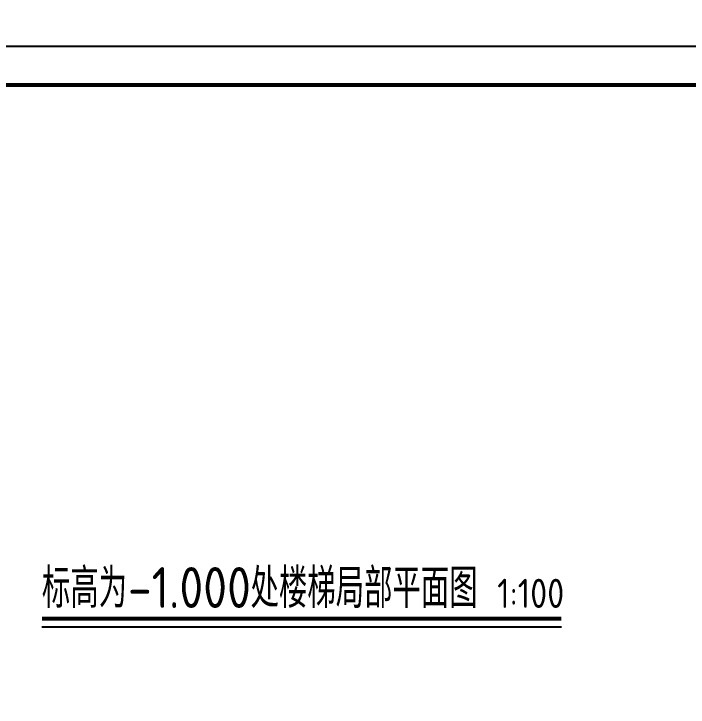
# Model space of a CAD drawing. Extents: x 27938 to 1507990, y 110129 to 923079.
# Drawn here: x 669147 to 686473, y 593981 to 611790 of the extents above; entities that cross this region are included whole.
import ezdxf
from ezdxf.xclip import XClip

# ---------------------------------------------------------------- set-up
doc = ezdxf.new("R2010")
doc.units = 0
doc.header["$LTSCALE"] = 1000
doc.header["$MEASUREMENT"] = 0
doc.header["$XCLIPFRAME"] = 0
for name, color, linetype in [('----建筑底图', 8, 'Continuous'), ('DIM_SYMB', 3, 'Continuous'), ('DOTE', 1, 'Continuous'), ('图框', 140, 'Continuous')]:
    doc.layers.add(name, color=color, linetype=linetype)
doc.layers.add('yichutu', color=7, linetype='Continuous', true_color=0xffffff, plot=False)
doc.styles.get("Standard").update_dxf_attribs({"font": 'gbenor.shx', "bigfont": 'gbcbig.shx'})

# ---------------------------------------------------------------- blocks, each defined once
blk = doc.blocks.new('A$C74D73064')
at = {"layer": 'DOTE', "color": 0}
for p, q in [((-345, 128076.6), (-345, 3986.3)), ((5105, 128076.6), (5105, 3986.3)), ((10555, 128076.6), (10555, 3986.3))]:
    blk.add_line(p, q, dxfattribs=at)
blk = doc.blocks.new('TK')
at = {"layer": '图框'}
blk.add_lwpolyline([(465375, 548714), (549475, 548714), (549475, 489314), (465375, 489314)], close=True, dxfattribs=at)
blk.add_lwpolyline([(465375, 548714), (549475, 548714), (549475, 489314), (465375, 489314)], close=True, dxfattribs=at)
at = {"layer": '图框', "const_width": 100}
blk.add_lwpolyline([(548475, 490314), (548475, 547714), (467875, 547714), (467875, 490314)], close=True, dxfattribs=at)
blk = doc.blocks.new('yct-841-594-84100-59399.9999999999-100-1000.0')
at = {"layer": 'yichutu', "color": 7, "true_color": 0xffffff}
blk.add_lwpolyline([(0, 0), (0, 59400), (84100, 59400), (84100, 0)], close=True, dxfattribs=at)

msp = doc.modelspace()

# ---------------------------------------------------------------- linework, layer by layer
at = {"layer": 'DIM_SYMB', "color": 8, "const_width": 105}
msp.add_lwpolyline([(669867.6, 596251.7), (683217.7, 596251.7)], dxfattribs=at)
at = {"layer": 'DIM_SYMB', "color": 8}
msp.add_lwpolyline([(669867.6, 596041.7), (683217.7, 596041.7)], dxfattribs=at)

# ---------------------------------------------------------------- block references
at = {"layer": '----建筑底图', "color": 169}
ref = msp.add_blockref('A$C74D73064', (673675, 518706.7), dxfattribs=at)
XClip(ref).set_block_clipping_path([(-14883.2465648082, 50822.2568892687), (39116.7403027331, 70322.2568880918)])
msp.add_blockref('TK', (181114.3, 62250.7))
at = {"layer": 'yichutu'}
msp.add_blockref('yct-841-594-84100-59399.9999999999-100-1000.0', (646489.3, 551564.4), dxfattribs=at)

# ---------------------------------------------------------------- texts
at = {"layer": 'DIM_SYMB', "color": 7}
for s, height, p in [('标高为', 1012.77, (669867.6, 596528.8)), ('-1.000', 1050, (672079.3, 596528.8)), ('处楼梯局部平面图', 1012.77, (675229.3, 596528.8)), ('1:100', 750, (681567.2, 596528.8))]:
    msp.add_text(s, height=height, dxfattribs=at).set_placement(p)

doc.saveas('drawing.dxf')
